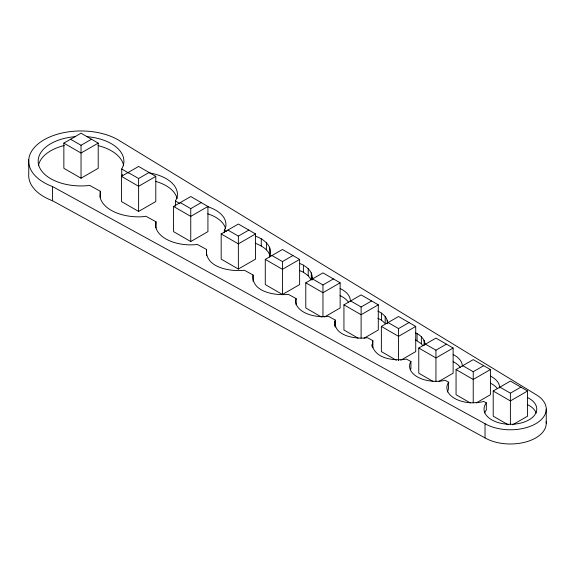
<?xml version="1.0" encoding="UTF-8"?>
<svg xmlns="http://www.w3.org/2000/svg" width="575" height="575" viewBox="0 0 575 575"><rect width="100%" height="100%" fill="white"/><g stroke="black" fill="none" stroke-linecap="round" stroke-linejoin="round"><path stroke-width="0.86" d="M75.756 136.634A42.866 24.747 0 0 0 38.741 165.226A42.866 24.747 0 0 0 89.707 185.43L100.302 191.238L99.978 196.592A38.82 22.411 0 0 0 142.341 216.746L145.949 216.265L155.962 221.756L155.703 226.55A35.226 20.333 0 0 0 194.235 244.778L197.225 244.375L206.554 249.485L206.554 255.695M371.982 346.509L372.852 340.659L367.447 337.69C356.054 339.502 332.379 336.016 335.232 320.031L328.368 316.272L322.963 316.681A27.377 15.805 0 0 1 295.586 300.876L296.111 298.583L288.334 294.321C275.713 295.866 251.103 292.143 253.05 274.979L244.454 270.264C230.877 271.831 204.671 267.835 206.554 249.485M311.945 279.529C313.756 271.795 306.022 265.729 299.482 263.422M224.329 232.746L224.329 230.086L225.508 227.837A35.226 20.333 0 0 0 207.726 206.72M175.411 206.274L175.411 200.948L176.899 198.138A38.82 22.411 0 0 0 149.514 172.931M372.852 347.753L372.852 340.659M269.546 257.011C273.93 247.185 263.86 238.747 255.3 236.16M371.982 344.734C375.302 359.138 394.277 361.043 406.489 359.095L410.931 361.531L410.478 362.164A26.371 15.223 0 0 0 442.772 380.808L445.086 380.255L448.68 382.224L448.342 389.713A26.371 15.223 0 0 0 447.285 392.021M410.478 369.258L410.931 368.625L410.931 361.531M448.68 382.224L448.342 382.612A26.371 15.223 0 0 0 471.284 402.809L478.156 402.586L483.848 401.501L486.328 402.867A26.371 15.223 0 0 0 497.274 422.287A26.371 15.223 0 0 0 531.846 417.932A26.371 15.223 0 0 0 527.778 397.641M63.861 143.118L81.032 133.199L98.21 143.118L98.21 168.295L81.032 178.214L63.861 168.295L63.861 143.118L81.032 153.036L98.21 143.118M70.567 139.243L81.032 145.288L91.504 139.243M121.44 176.36L138.618 166.441L155.789 176.36L155.789 201.537L138.618 211.456L121.44 201.537L121.44 176.36L138.618 186.278L155.789 176.36M128.146 172.486L138.618 178.53L149.083 172.486M173.571 206.461L190.749 196.542L207.927 206.461L207.927 231.639L190.749 241.557L173.571 231.639L173.571 206.461L190.749 216.38L207.927 206.461M180.284 202.587L190.749 208.632L201.221 202.587M221.181 233.946L238.359 224.034L255.537 233.946L255.537 259.124L238.359 269.043L221.181 259.124L221.181 233.946L238.359 243.865L255.537 233.946M227.894 230.072L238.359 236.117L248.831 230.072M265.276 259.404L282.447 249.485L299.625 259.404L299.625 284.582L282.447 294.493L265.276 284.582L265.276 259.404L282.447 269.323L299.625 259.404M271.982 255.53L282.447 261.575L292.919 255.53M321.475 317.026L305.785 307.97L305.785 282.792L322.963 272.881L340.141 282.792L340.141 307.97L324.458 317.026M312.498 278.918L322.963 284.963L333.435 278.918M340.141 282.792L322.963 292.711L305.785 282.792M358.124 338.186L343.936 329.993L343.936 304.822L361.114 294.903L378.293 304.822L378.293 329.993L364.104 338.186M350.649 300.948L361.114 306.985L371.579 300.948M378.293 304.822L361.114 314.733L343.936 304.822M396.304 360.23L381.369 351.605L381.369 326.428L398.547 316.516L415.725 326.428L415.725 351.605L400.789 360.23M388.082 322.561L398.547 328.598L409.012 322.561M415.725 326.428L398.547 336.346L381.369 326.428M432.961 381.39L418.765 373.197L418.765 348.026L435.943 338.107L453.122 348.026L453.122 373.197L438.933 381.39M425.478 344.152L435.943 350.189L446.408 344.152M453.122 348.026L435.943 357.938L418.765 348.026M470.249 402.917L456.054 394.73L456.054 369.552L473.232 359.634L490.41 369.552L490.41 394.73L476.222 402.917M462.767 365.678L473.232 371.723L483.704 365.678M490.41 369.552L473.232 379.471L456.054 369.552M508.156 424.803L493.213 416.178L493.213 391.007L510.392 381.088L527.57 391.007L527.57 416.178L512.634 424.803M499.927 387.133L510.392 393.178L520.864 387.133M527.57 391.007L510.392 400.926L493.213 391.007M415.466 332.824C420.203 334.858 424.58 338.905 425.112 344.281M415.466 339.918L421.36 343.742L422.733 345.582M299.482 270.516L303.392 272.212L308.222 275.763L311.298 279.91L311.298 272.816M255.3 243.261C261.309 245.59 268.158 249.277 270.013 255.897M377.811 311.104C382.72 313.267 387.845 317.594 387.521 323.438M377.811 318.205L381.469 320.131L385.192 323.509L385.192 316.415M52.548 186.559L485.027 423.71A35.858 20.7 0 0 0 535.735 423.732A35.858 20.7 0 0 0 535.763 394.457L119.923 140.954A52.354 30.231 0 0 0 41.199 141.579A52.354 30.231 0 0 0 52.548 186.559L52.548 200.761L485.027 437.92A35.858 20.7 0 0 0 525.32 442.11A35.858 20.7 0 0 0 546.149 421.762M86.947 136.685A42.866 24.747 0 0 1 121.728 168.978L128.462 172.989M175.411 200.948L179.932 203.643M224.329 230.086L226.471 231.358M546.25 409.098L546.25 423.301M510.392 393.178L510.392 424.364M486.328 402.867L486.328 409.961A26.371 15.223 0 0 0 484.61 412.987M485.027 423.71L485.027 437.92M473.232 371.723L473.232 402.91M435.943 350.189L435.943 381.376M424.106 340.321L424.106 345.647M421.36 336.648L421.36 343.742M417.055 333.507L417.055 340.601M398.547 328.598L398.547 360.654M387.277 320.232L387.277 323.783M381.469 313.037L381.469 320.131M361.114 306.985L361.114 338.179M335.232 320.031L335.232 327.132M334.643 321.562L334.643 325.996M322.963 284.963L322.963 317.019M312.412 277.287L312.412 279.946M308.222 268.662L308.222 275.763M303.392 265.111L303.392 272.212M296.111 298.583L296.111 304.793M282.447 261.575L282.447 294.493M269.646 247.185L269.646 254.287M266.412 242.679L266.412 249.773M261.266 238.805L261.266 245.899M253.05 274.979L253.05 281.189M238.359 236.117L238.359 269.043M190.749 208.632L190.749 241.557M155.962 221.756L155.962 227.966M138.618 178.53L138.618 211.456M121.728 168.978L121.728 176.072A42.866 24.747 0 0 0 122.518 174.527M100.302 191.238L100.302 197.448M81.032 145.288L81.032 178.214M28.75 159.634L28.75 173.837A52.354 30.231 0 0 0 52.548 200.761M340.041 288.513A27.377 15.805 0 0 1 350.348 300.876M453.15 354.567A26.371 15.223 0 0 1 462.314 366.103M490.418 376.086A26.371 15.223 0 0 1 499.596 387.967M490.418 383.18A26.371 15.223 0 0 1 496.98 388.111M527.778 404.735A26.371 15.223 0 0 1 536.195 413.051M453.15 361.661A26.371 15.223 0 0 1 460.302 367.375M340.041 295.615A27.377 15.805 0 0 1 348.694 302.565M207.726 213.821A35.226 20.333 0 0 1 225.652 228.879M155.537 181.369A38.82 22.411 0 0 1 177.086 198.562M38.496 165.255A42.866 24.747 0 0 1 64.328 145.504M98.002 145.568A42.866 24.747 0 0 1 123.661 165.679"/></g></svg>
